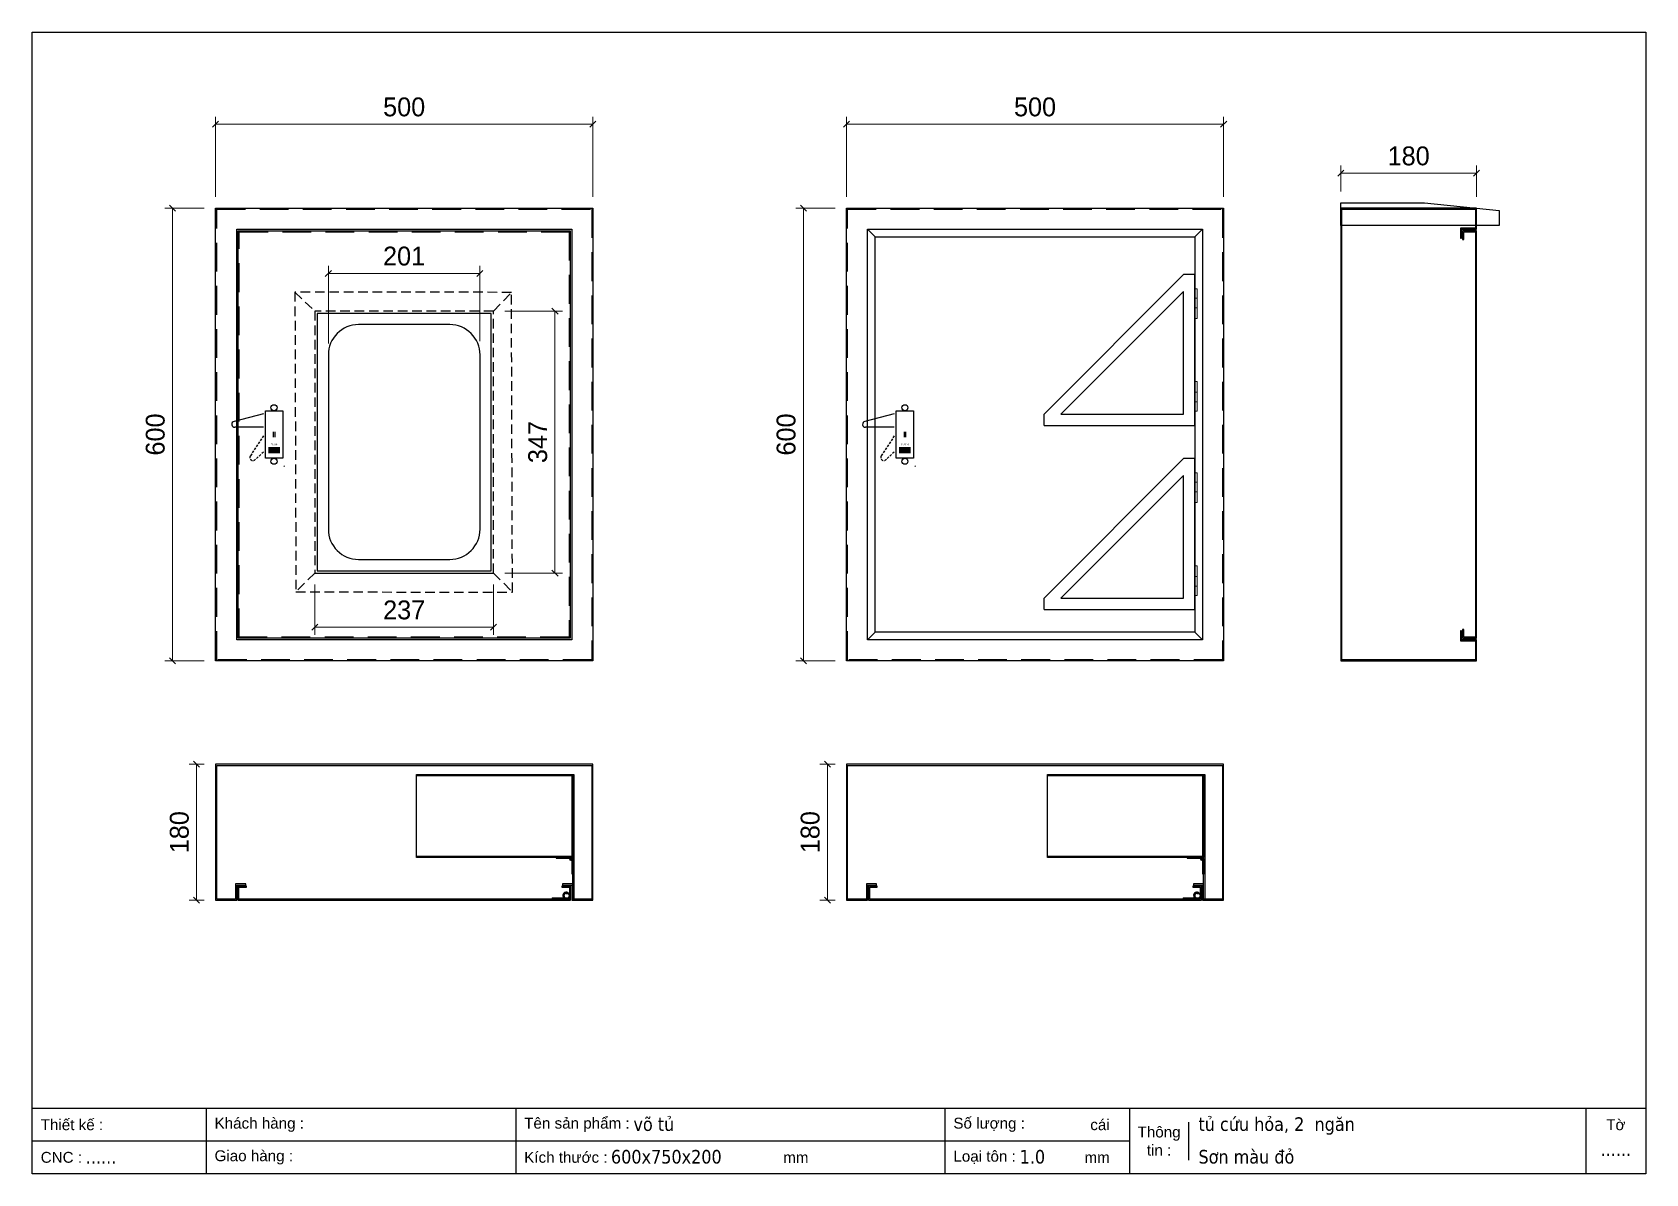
# Model space of a CAD drawing. Header units: millimetres. Extents: x 0 to 2138, y 0 to 1512.
import ezdxf
from ezdxf.enums import TextEntityAlignment as Align

# ---------------------------------------------------------------- set-up
doc = ezdxf.new("R2010")
doc.units = ezdxf.units.MM
doc.linetypes.add('HIDDEN2', pattern=[4.7625, 3.175, -1.5875])
doc.linetypes.add('HIDDENX2', pattern=[19.05, 12.7, -6.35])
doc.layers.add('bc', color=5, linetype='Continuous', lineweight=30)
doc.layers.add('DIM', color=253, linetype='Continuous')
doc.layers.add('FIRE PROTECTION', color=1, linetype='Continuous')
doc.styles.add('Arial', font='arial.ttf')
doc.styles.add('Tahoma (Input Text)', font='tahoma.ttf')
doc.dimstyles.new('Dim-25', dxfattribs={"dimtxt": 25, "dimasz": 8, "dimexe": 10, "dimexo": 15, "dimgap": 10, "dimtad": 1, "dimdec": 0, "dimtxsty": 'Standard', "dimblk": 'OBLIQUE', "dimcen": 10, "dimclrd": 5, "dimclre": 5, "dimclrt": 3, "dimazin": 3, "dimtfac": 1, "dimtdec": 0, "dimtmove": 0, "dimatfit": 3, "dimldrblk": 'OBLIQUE', "dimlwd": 9, "dimlwe": 9})

# ---------------------------------------------------------------- blocks, each defined once
blk = doc.blocks.new('khungtenAsean2')
at = {"color": 7}
for p, q in [((2970, -1980), (0, -1980)), ((320, -1980), (320, -2100)), ((890, -1980), (890, -2100)), ((1680, -1980), (1680, -2100)), ((2020, -1980), (2020, -2100)), ((2860, -1980), (2860, -2100)), ((2128.3, -2005), (2128.3, -2075)), ((2020, -2040), (0, -2040))]:
    blk.add_line(p, q, dxfattribs=at)
blk.add_lwpolyline([(0, 0), (2970, 0), (2970, -2100), (0, -2100)], close=True, dxfattribs=at)
at = {"color": 2, "char_height": 20, "style": 'Arial'}
for s, insert, width, attachment_point in [('  Thiết kế :', (0, -2010), 917.634, 4), ('  Khách hàng :', (320, -2010), 917.634, 4), ('  Tên sản phẩm :', (890, -2010), 917.634, 4), ('  Số lượng :', (1680, -2010), 917.634, 4), ('cái', (1947.6, -2010), 917.634, 4), ('Thông\\Ptin :', (2074.2, -2040), 108.311, 5), ('Tờ', (2915, -2010), 110, 5), ('  CNC :', (0, -2070), 917.634, 4), ('  Giao hàng :', (320, -2070), 917.634, 4), ('  Kích thước :', (890, -2070), 917.634, 4), ('mm', (1382.3, -2070), 917.634, 4), ('  Loại tôn :', (1680, -2070), 917.634, 4), ('mm', (1936.9, -2070), 917.634, 4)]:
    blk.add_mtext(s, dxfattribs=dict(at, insert=insert, width=width, attachment_point=attachment_point))
at = {"color": 1, "style": 'Tahoma (Input Text)', "flags": 8}
for tag, p in [('#01', (137.1, -2021.3)), ('#03', (506.6, -2019.3)), ('#05', (1106.6, -2021.3)), ('#07', (1834.7, -2021.3)), ('#09', (2146.7, -2021.3)), ('#02', (98.5, -2081.3)), ('#04', (486.1, -2081.3)), ('#06', (1065.3, -2081.3)), ('#08', (1817.4, -2081.3)), ('#10', (2146.7, -2081.3))]:
    blk.add_attdef(tag, p, '', height=25, dxfattribs=at)
blk.add_attdef('#11', text='', height=25, dxfattribs=at).set_placement((2915, -2067.3), align=Align.CENTER)
blk = doc.blocks.new('*D1')
at = {"color": 0, "linetype": 'ByBlock', "lineweight": -2}
for p, q in [((246.9, 1394.2), (238.9, 1386.2)), ((738.9, 1386.2), (746.9, 1394.2))]:
    blk.add_line(p, q, dxfattribs=at)
at = {"layer": 'Defpoints', "color": 0, "ltscale": 3, "transparency": 16777216}
for p in [(742.9, 1390.2), (242.9, 1279.2), (742.9, 1279.2)]:
    blk.add_point(p, dxfattribs=at)
at = {"layer": 'DIM', "color": 5, "lineweight": 9, "ltscale": 3, "transparency": 16777216}
for p, q in [((242.9, 1294.2), (242.9, 1400.2)), ((242.9, 1390.2), (742.9, 1390.2)), ((742.9, 1294.2), (742.9, 1400.2))]:
    blk.add_line(p, q, dxfattribs=at)
at = {"layer": 'DIM', "color": 3, "ltscale": 3, "transparency": 16777216, "insert": (492.9, 1413), "char_height": 25, "attachment_point": 5}
blk.add_mtext('500', dxfattribs=at)
blk = doc.blocks.new('_Oblique')
at = {"color": 0, "linetype": 'ByBlock', "lineweight": -2}
blk.add_line((-0.5, -0.5), (0.5, 0.5), dxfattribs=at)
blk = doc.blocks.new('*D2')
at = {"color": 0, "linetype": 'ByBlock', "lineweight": -2}
for p, q in [((189.9, 1275.2), (181.9, 1283.2)), ((181.9, 683.2), (189.9, 675.2))]:
    blk.add_line(p, q, dxfattribs=at)
at = {"layer": 'Defpoints', "color": 0, "ltscale": 3, "transparency": 16777216}
for p in [(242.9, 1279.2), (185.9, 679.2), (242.9, 679.2)]:
    blk.add_point(p, dxfattribs=at)
at = {"layer": 'DIM', "color": 5, "lineweight": 9, "ltscale": 3, "transparency": 16777216}
for p, q in [((227.9, 1279.2), (175.9, 1279.2)), ((185.9, 1279.2), (185.9, 679.2)), ((227.9, 679.2), (175.9, 679.2))]:
    blk.add_line(p, q, dxfattribs=at)
at = {"layer": 'DIM', "color": 3, "ltscale": 3, "transparency": 16777216, "insert": (163.1, 979.2), "char_height": 25, "attachment_point": 5, "rotation": 90}
blk.add_mtext('600', dxfattribs=at)
blk = doc.blocks.new('khoado')
at = {"color": 1}
for p, q in [((0, 70), (-39, 59.9)), ((0, 52), (-38, 52))]:
    blk.add_line(p, q, dxfattribs=at)
at = {"color": 1, "lineweight": -3}
for p, q in [((13, 45.9), (13, 39.1)), ((15, 45.9), (15, 39.1)), ((6.5, 25.4), (21.5, 25.4)), ((6.5, 23.7), (21.5, 23.7)), ((6.5, 22), (21.5, 22)), ((6.5, 20.3), (21.5, 20.3)), ((6.5, 18.6), (21.5, 18.6)), ((27, 1), (28, 0))]:
    blk.add_line(p, q, dxfattribs=at)
at = {"color": 1, "linetype": 'HIDDEN2'}
for p, q in [((0, 40.7), (-17.3, 14.2)), ((0, 19.3), (-11.3, 9))]:
    blk.add_line(p, q, dxfattribs=at)
at = {"color": 1}
blk.add_arc((-38, 56), 4, 104.5563, 270, dxfattribs=at)
at = {"color": 1, "linetype": 'HIDDEN2'}
blk.add_arc((-14, 12), 4, 146.7823, 312.226, dxfattribs=at)
at = {"color": 1, "lineweight": -3, "insert": (14, 29.6), "char_height": 2.5, "width": 15, "attachment_point": 5}
blk.add_mtext('{\\f.VnArial|b0|i0|c0|p34;PUSH}', dxfattribs=at)
blk = doc.blocks.new('*D3')
at = {"color": 0, "linetype": 'ByBlock', "lineweight": -2}
for p, q in [((396.4, 1196.6), (388.4, 1188.6)), ((589.3, 1188.6), (597.3, 1196.6))]:
    blk.add_line(p, q, dxfattribs=at)
at = {"layer": 'Defpoints', "color": 0, "ltscale": 3, "transparency": 16777216}
for p in [(593.3, 1192.6), (392.4, 1084.7), (593.3, 1087.7)]:
    blk.add_point(p, dxfattribs=at)
at = {"layer": 'DIM', "color": 5, "lineweight": 9, "ltscale": 3, "transparency": 16777216}
for p, q in [((392.4, 1099.7), (392.4, 1202.6)), ((593.3, 1102.7), (593.3, 1202.6)), ((392.4, 1192.6), (593.3, 1192.6))]:
    blk.add_line(p, q, dxfattribs=at)
at = {"layer": 'DIM', "color": 3, "ltscale": 3, "transparency": 16777216, "insert": (492.8, 1215.4), "char_height": 25, "attachment_point": 5}
blk.add_mtext('201', dxfattribs=at)
blk = doc.blocks.new('*D4')
at = {"color": 0, "linetype": 'ByBlock', "lineweight": -2}
for p, q in [((1083, 1394.2), (1075, 1386.2)), ((1575, 1386.2), (1583, 1394.2))]:
    blk.add_line(p, q, dxfattribs=at)
at = {"layer": 'Defpoints', "color": 0, "ltscale": 3, "transparency": 16777216}
for p in [(1579, 1390.2), (1079, 1279.2), (1579, 1279.2)]:
    blk.add_point(p, dxfattribs=at)
at = {"layer": 'DIM', "color": 5, "lineweight": 9, "ltscale": 3, "transparency": 16777216}
for p, q in [((1079, 1294.2), (1079, 1400.2)), ((1079, 1390.2), (1579, 1390.2)), ((1579, 1294.2), (1579, 1400.2))]:
    blk.add_line(p, q, dxfattribs=at)
at = {"layer": 'DIM', "color": 3, "ltscale": 3, "transparency": 16777216, "insert": (1329, 1413), "char_height": 25, "attachment_point": 5}
blk.add_mtext('500', dxfattribs=at)
blk = doc.blocks.new('*D5')
at = {"color": 0, "linetype": 'ByBlock', "lineweight": -2}
for p, q in [((1026, 1275.2), (1018, 1283.2)), ((1018, 683.2), (1026, 675.2))]:
    blk.add_line(p, q, dxfattribs=at)
at = {"layer": 'Defpoints', "color": 0, "ltscale": 3, "transparency": 16777216}
for p in [(1079, 1279.2), (1022, 679.2), (1079, 679.2)]:
    blk.add_point(p, dxfattribs=at)
at = {"layer": 'DIM', "color": 5, "lineweight": 9, "ltscale": 3, "transparency": 16777216}
for p, q in [((1064, 1279.2), (1012, 1279.2)), ((1022, 1279.2), (1022, 679.2)), ((1064, 679.2), (1012, 679.2))]:
    blk.add_line(p, q, dxfattribs=at)
at = {"layer": 'DIM', "color": 3, "ltscale": 3, "transparency": 16777216, "insert": (999.2, 979.2), "char_height": 25, "attachment_point": 5, "rotation": 90}
blk.add_mtext('600', dxfattribs=at)
blk = doc.blocks.new('*D6')
at = {"color": 0, "linetype": 'ByBlock', "lineweight": -2}
for p, q in [((1057.9, 538.4), (1049.9, 546.4)), ((1049.9, 366.4), (1057.9, 358.4))]:
    blk.add_line(p, q, dxfattribs=at)
at = {"layer": 'Defpoints', "color": 0, "ltscale": 3, "transparency": 16777216}
for p in [(1079, 542.4), (1053.9, 362.4), (1079, 362.4)]:
    blk.add_point(p, dxfattribs=at)
at = {"layer": 'DIM', "color": 5, "lineweight": 9, "ltscale": 3, "transparency": 16777216}
for p, q in [((1064, 542.4), (1043.9, 542.4)), ((1053.9, 542.4), (1053.9, 362.4)), ((1064, 362.4), (1043.9, 362.4))]:
    blk.add_line(p, q, dxfattribs=at)
at = {"layer": 'DIM', "color": 3, "ltscale": 3, "transparency": 16777216, "insert": (1031.1, 452.4), "char_height": 25, "attachment_point": 5, "rotation": 90}
blk.add_mtext('180', dxfattribs=at)
blk = doc.blocks.new('A$C67844AE1')
at = {"color": 1}
for p, q in [((19, 20), (21, 20)), ((20, 19), (20, 21))]:
    blk.add_line(p, q, dxfattribs=at)
for points in [[(20, 22), (0, 22), (0, 21), (18.3, 21)], [(22, 20), (22, 0), (21, 0), (21, 18.3)]]:
    blk.add_lwpolyline(points, dxfattribs=at)
blk.add_circle((20, 20), 2, dxfattribs=at)
blk = doc.blocks.new('*D7')
at = {"color": 0, "linetype": 'ByBlock', "lineweight": -2}
for p, q in [((1738.2, 1329.4), (1730.2, 1321.4)), ((1910.2, 1321.4), (1918.2, 1329.4))]:
    blk.add_line(p, q, dxfattribs=at)
at = {"layer": 'Defpoints', "color": 0, "ltscale": 3, "transparency": 16777216}
for p in [(1914.2, 1325.4), (1734.2, 1286.1), (1914.2, 1279.2)]:
    blk.add_point(p, dxfattribs=at)
at = {"layer": 'DIM', "color": 5, "lineweight": 9, "ltscale": 3, "transparency": 16777216}
for p, q in [((1734.2, 1301.1), (1734.2, 1335.4)), ((1914.2, 1294.2), (1914.2, 1335.4)), ((1734.2, 1325.4), (1914.2, 1325.4))]:
    blk.add_line(p, q, dxfattribs=at)
at = {"layer": 'DIM', "color": 3, "ltscale": 3, "transparency": 16777216, "insert": (1824.2, 1348.1), "char_height": 25, "attachment_point": 5}
blk.add_mtext('180', dxfattribs=at)
blk = doc.blocks.new('ee')
at = {"color": 1}
for p, q in [((-10550.1, -19366.5), (-10531.7, -19366.5)), ((-10550.1, -19366.5), (-10550.1, -19368)), ((-10531.6, -19368), (-10550.1, -19368)), ((-10536, -19364.5), (-10534.5, -19364.2)), ((-10531.6, -19360.5), (-10526.5, -19360.5)), ((-10531.6, -19366.5), (-10526.5, -19366.5))]:
    blk.add_line(p, q, dxfattribs=at)
at = {"color": 2}
blk.add_circle((-10531.6, -19363.5), 4, dxfattribs=at)
at = {"color": 1}
for radius, start, end in [(4.5, 41.8103, 193.4301), (3, 90, 193.4301), (3, 90, 270), (3, 267.0927, 270), (4.5, 270, 318.1897)]:
    blk.add_arc((-10531.6, -19363.5), radius, start, end, dxfattribs=at)
blk = doc.blocks.new('*D8')
at = {"color": 0, "linetype": 'ByBlock', "lineweight": -2}
for p, q in [((221.8, 538.4), (213.8, 546.4)), ((213.8, 366.4), (221.8, 358.4))]:
    blk.add_line(p, q, dxfattribs=at)
at = {"layer": 'Defpoints', "color": 0, "ltscale": 3, "transparency": 16777216}
for p in [(242.9, 542.4), (217.8, 362.4), (242.9, 362.4)]:
    blk.add_point(p, dxfattribs=at)
at = {"layer": 'DIM', "color": 5, "lineweight": 9, "ltscale": 3, "transparency": 16777216}
for p, q in [((227.9, 542.4), (207.8, 542.4)), ((217.8, 542.4), (217.8, 362.4)), ((227.9, 362.4), (207.8, 362.4))]:
    blk.add_line(p, q, dxfattribs=at)
at = {"layer": 'DIM', "color": 3, "ltscale": 3, "transparency": 16777216, "insert": (195, 452.4), "char_height": 25, "attachment_point": 5, "rotation": 90}
blk.add_mtext('180', dxfattribs=at)
blk = doc.blocks.new('*D9')
at = {"color": 0, "linetype": 'ByBlock', "lineweight": -2}
for p, q in [((696.8, 1138.7), (688.8, 1146.7)), ((688.8, 799.7), (696.8, 791.7))]:
    blk.add_line(p, q, dxfattribs=at)
at = {"layer": 'Defpoints', "color": 0, "ltscale": 3, "transparency": 16777216}
for p in [(611.4, 1142.7), (611.4, 795.7), (692.8, 795.7)]:
    blk.add_point(p, dxfattribs=at)
at = {"layer": 'DIM', "color": 5, "lineweight": 9, "ltscale": 3, "transparency": 16777216}
for p, q in [((626.4, 1142.7), (702.8, 1142.7)), ((692.8, 1142.7), (692.8, 795.7)), ((626.4, 795.7), (702.8, 795.7))]:
    blk.add_line(p, q, dxfattribs=at)
at = {"layer": 'DIM', "color": 3, "ltscale": 3, "transparency": 16777216, "insert": (670, 969.2), "char_height": 25, "attachment_point": 5, "rotation": 90}
blk.add_mtext('347', dxfattribs=at)
blk = doc.blocks.new('*D10')
at = {"color": 0, "linetype": 'ByBlock', "lineweight": -2}
for p, q in [((378.4, 727.9), (370.4, 719.9)), ((607.4, 719.9), (615.4, 727.9))]:
    blk.add_line(p, q, dxfattribs=at)
at = {"layer": 'Defpoints', "color": 0, "ltscale": 3, "transparency": 16777216}
for p in [(374.4, 795.7), (611.4, 795.7), (611.4, 723.9)]:
    blk.add_point(p, dxfattribs=at)
at = {"layer": 'DIM', "color": 5, "lineweight": 9, "ltscale": 3, "transparency": 16777216}
for p, q in [((374.4, 780.7), (374.4, 713.9)), ((611.4, 780.7), (611.4, 713.9)), ((374.4, 723.9), (611.4, 723.9))]:
    blk.add_line(p, q, dxfattribs=at)
at = {"layer": 'DIM', "color": 3, "ltscale": 3, "transparency": 16777216, "insert": (492.9, 746.7), "char_height": 25, "attachment_point": 5}
blk.add_mtext('237', dxfattribs=at)

msp = doc.modelspace()

# ---------------------------------------------------------------- hatches: boundary and pattern name
at = {"ltscale": 3}
h = msp.add_hatch(dxfattribs=at)
h.set_pattern_fill('ANSI34', color=4, scale=100, style=0)
h.set_pattern_definition([(45, (-115506, -1453585), (-5303.3, 5303.3), []), (45, (-113738, -1453585), (-5303.3, 5303.3), []), (45, (-111970.5, -1453585), (-5303.3, 5303.3), []), (45, (-110203, -1453585), (-5303.3, 5303.3), [])])
h.paths.add_polyline_path([(392.4, 853.7, 0.414214), (432.4, 813.7), (553.4, 813.7, 0.414214), (593.4, 853.7), (593.4, 1084.7, 0.414214), (553.4, 1124.7), (432.4, 1124.7, 0.414214), (392.4, 1084.7)])

# ---------------------------------------------------------------- linework, layer by layer
for p, q in [((1107, 1251.2), (1117, 1241.2)), ((1541, 1241.2), (1551, 1251.2)), ((374.4, 795.7), (611.4, 795.7)), ((1117, 717.2), (1107, 707.2)), ((1541, 717.2), (1551, 707.2))]:
    msp.add_line(p, q, dxfattribs=at)
at = {"color": 7, "linetype": 'HIDDENX2'}
for p, q in [((348.1, 1167.9), (374.4, 1142.7)), ((611.4, 1142.7), (635.1, 1167.5)), ((374.4, 795.7), (349.4, 770.7)), ((611.4, 795.7), (636.4, 770.4))]:
    msp.add_line(p, q, dxfattribs=at)
at = {"ltscale": 3}
for points in [[(242.9, 1279.2), (742.9, 1279.2), (742.9, 679.2), (242.9, 679.2)], [(1079, 1279.2), (1579, 1279.2), (1579, 679.2), (1079, 679.2)], [(270.9, 1251.2), (714.9, 1251.2), (714.9, 707.2), (270.9, 707.2)], [(1107, 1251.2), (1551, 1251.2), (1551, 707.2), (1107, 707.2)], [(1117, 1241.2), (1541, 1241.2), (1541, 717.2), (1117, 717.2)]]:
    msp.add_lwpolyline(points, close=True, dxfattribs=at)
at = {"linetype": 'HIDDENX2', "ltscale": 3}
for points in [[(244.4, 1277.7), (741.4, 1277.7), (741.4, 680.7), (244.4, 680.7)], [(1080.5, 1277.7), (1577.5, 1277.7), (1577.5, 680.7), (1080.5, 680.7)]]:
    msp.add_lwpolyline(points, close=True, dxfattribs=at)
at = {"color": 7}
for points in [[(1734.2, 1279.2), (1734.2, 679.2), (1914.2, 679.2), (1914.2, 707.2), (1894.2, 707.2), (1894.2, 719.2), (1892.7, 719.2), (1892.7, 705.7), (1912.7, 705.7), (1912.7, 680.7), (1735.7, 680.7), (1735.7, 1277.7), (1735.7, 1277.7), (1735.7, 1277.7), (1735.7, 1277.7), (1912.7, 1277.7), (1912.7, 1252.7), (1892.7, 1252.7), (1892.7, 1239.2), (1894.2, 1239.2), (1894.2, 1251.2), (1914.2, 1251.2), (1914.2, 1279.2), (1734.2, 1279.2)], [(1897.2, 1237.7), (1897.2, 1247.7), (1912.7, 1247.7), (1912.7, 710.7), (1897.2, 710.7), (1897.2, 720.7), (1895.7, 720.7), (1895.7, 709.2), (1914.2, 709.2), (1914.2, 1249.2), (1895.7, 1249.2), (1895.7, 1237.7)], [(742.9, 542.4), (242.9, 542.4), (242.9, 362.4), (270.9, 362.4), (270.9, 382.4), (282.9, 382.4), (282.9, 383.9), (269.4, 383.9), (269.4, 363.9), (244.4, 363.9), (244.4, 540.9), (741.4, 540.9), (741.4, 540.9), (741.4, 540.9), (741.4, 540.9), (741.4, 363.9), (716.4, 363.9), (716.4, 383.9), (702.9, 383.9), (702.9, 382.4), (714.9, 382.4), (714.9, 362.4), (742.9, 362.4), (742.9, 542.4)], [(1579, 542.4), (1079, 542.4), (1079, 362.4), (1107, 362.4), (1107, 382.4), (1119, 382.4), (1119, 383.9), (1105.5, 383.9), (1105.5, 363.9), (1080.5, 363.9), (1080.5, 540.9), (1577.5, 540.9), (1577.5, 540.9), (1577.5, 540.9), (1577.5, 540.9), (1577.5, 363.9), (1552.5, 363.9), (1552.5, 383.9), (1539, 383.9), (1539, 382.4), (1551, 382.4), (1551, 362.4), (1579, 362.4), (1579, 542.4)], [(701.9, 379.4), (711.9, 379.4), (711.9, 363.9), (273.9, 363.9), (273.9, 379.4), (283.9, 379.4), (283.9, 380.9), (272.4, 380.9), (272.4, 362.4), (713.4, 362.4), (713.4, 380.9), (701.9, 380.9)], [(1538, 379.4), (1548, 379.4), (1548, 363.9), (1110, 363.9), (1110, 379.4), (1120, 379.4), (1120, 380.9), (1108.5, 380.9), (1108.5, 362.4), (1549.5, 362.4), (1549.5, 380.9), (1538, 380.9)]]:
    msp.add_lwpolyline(points, close=True, dxfattribs=at)
at = {"color": 6, "ltscale": 3}
msp.add_lwpolyline([(272.9, 1249.2), (712.9, 1249.2), (712.9, 709.2), (272.9, 709.2)], close=True, dxfattribs=at)
at = {"color": 6, "linetype": 'HIDDENX2', "ltscale": 3}
msp.add_lwpolyline([(274.4, 1247.7), (711.4, 1247.7), (711.4, 710.7), (274.4, 710.7)], close=True, dxfattribs=at)
at = {"color": 7, "linetype": 'HIDDENX2'}
for points in [[(349.4, 770.7), (636.4, 770.4), (635.1, 1167.5), (348.1, 1167.9)], [(374.4, 795.7), (611.4, 795.7), (611.4, 1142.7), (374.4, 1142.7)]]:
    msp.add_lwpolyline(points, close=True, dxfattribs=at)
at = {"color": 4}
msp.add_lwpolyline([(377.4, 798.7), (608.4, 798.7), (608.4, 1139.7), (377.4, 1139.7)], close=True, dxfattribs=at)
at = {"color": 2}
msp.add_lwpolyline([(432.4, 813.7), (553.4, 813.7, 0.414214), (593.4, 853.7), (593.4, 1084.7, 0.414214), (553.4, 1124.7), (432.4, 1124.7, 0.414214), (392.4, 1084.7), (392.4, 853.7, 0.414214)], format="xyb", close=True, dxfattribs=at)
for points in [[(308.9, 1010.7), (331.9, 1010.7), (331.9, 947.7), (308.9, 947.7)], [(1145, 1010.7), (1168, 1010.7), (1168, 947.7), (1145, 947.7)]]:
    msp.add_lwpolyline(points, close=True, dxfattribs=at)
at = {"color": 1}
for points in [[(509.4, 528.9), (716.4, 528.9), (716.4, 418.9), (509.4, 418.9)], [(509.4, 527.4), (714.9, 527.4), (714.9, 420.4), (509.4, 420.4)], [(716.4, 528.9), (717.9, 528.9), (717.9, 363.9), (716.4, 363.9)], [(1345.5, 528.9), (1552.5, 528.9), (1552.5, 418.9), (1345.5, 418.9)], [(1345.5, 527.4), (1551, 527.4), (1551, 420.4), (1345.5, 420.4)], [(1552.5, 528.9), (1554, 528.9), (1554, 363.9), (1552.5, 363.9)]]:
    msp.add_lwpolyline(points, close=True, dxfattribs=at)
at = {"color": 2}
for centre in [(320.4, 1014.7), (1156.5, 1014.7), (320.4, 943.7), (1156.5, 943.7)]:
    msp.add_circle(centre, 4, dxfattribs=at)
at = {"layer": 'bc', "linetype": 'Continuous', "lineweight": 18}
for p, q in [((1541, 1133), (1541, 1172.3)), ((1541, 1172.3), (1544.1, 1172.3)), ((1541, 1159.9), (1544.1, 1159.9)), ((1544.1, 1172.3), (1544.1, 1133)), ((1541, 1147.1), (1544.1, 1147.1)), ((1544.1, 1133), (1541, 1133)), ((1541, 1049.2), (1541, 1009.9)), ((1544.1, 1049.2), (1541, 1049.2)), ((1544.1, 1009.9), (1544.1, 1049.2)), ((1541, 1035.1), (1544.1, 1035.1)), ((1541, 1022.4), (1544.1, 1022.4)), ((1541, 1009.9), (1544.1, 1009.9)), ((1541, 889), (1541, 928.3)), ((1541, 928.3), (1544.1, 928.3)), ((1544.1, 928.3), (1544.1, 889)), ((1541, 915.9), (1544.1, 915.9)), ((1541, 903.1), (1544.1, 903.1)), ((1544.1, 889), (1541, 889)), ((1541, 805.2), (1541, 765.9)), ((1544.1, 805.2), (1541, 805.2)), ((1544.1, 765.9), (1544.1, 805.2)), ((1541, 791.1), (1544.1, 791.1)), ((1541, 778.4), (1544.1, 778.4)), ((1541, 765.9), (1544.1, 765.9))]:
    msp.add_line(p, q, dxfattribs=at)
at = {"layer": 'FIRE PROTECTION', "linetype": 'Continuous'}
for p, q in [((1341, 1006.2), (1526, 1191.2)), ((1541, 1191.2), (1526, 1191.2)), ((1541, 991.2), (1541, 1191.2)), ((1363.4, 1006.2), (1526, 1168.8)), ((1526, 1006.2), (1526, 1168.8)), ((1341, 991.2), (1341, 1006.2)), ((1363.4, 1006.2), (1526, 1006.2)), ((1341, 991.2), (1541, 991.2)), ((1341, 762.2), (1526, 947.2)), ((1541, 947.2), (1526, 947.2)), ((1541, 747.2), (1541, 947.2)), ((1363.4, 762.2), (1526, 924.8)), ((1526, 762.2), (1526, 924.8)), ((1341, 747.2), (1341, 762.2)), ((1363.4, 762.2), (1526, 762.2)), ((1341, 747.2), (1541, 747.2))]:
    msp.add_line(p, q, dxfattribs=at)
msp.add_lwpolyline([(1944.2, 1256.1), (1734.2, 1256.1), (1734.2, 1286.1), (1845.4, 1286.1), (1944.2, 1276.1)], close=True, dxfattribs=at)

# ---------------------------------------------------------------- block references
at = {"color": 7}
ref = msp.add_blockref('khungtenAsean2', (0, 1512), dxfattribs=dict(at, xscale=0.7200000000070759, yscale=0.7200000000070759, zscale=0.7200000000070759))
ref.add_attrib('#11', '......', dxfattribs={"color": 1, "height": 18, "style": 'Tahoma (Input Text)'}).set_placement((2098.8, 23.5), align=Align.CENTER)
ref.add_attrib('#09', 'tủ cứu hỏa, 2  ngăn', (1545.6, 56.7), dxfattribs={"color": 1, "height": 18, "style": 'Tahoma (Input Text)'})
ref.add_attrib('#10', 'Sơn màu đỏ', (1545.6, 13.5), dxfattribs={"color": 1, "height": 18, "style": 'Tahoma (Input Text)'})
ref.add_attrib('#08', '1.0', (1308.6, 13.5), dxfattribs={"color": 1, "height": 18, "style": 'Tahoma (Input Text)'})
ref.add_attrib('#06', '600x750x200', (767, 13.5), dxfattribs={"color": 1, "height": 18, "style": 'Tahoma (Input Text)'})
ref.add_attrib('#05', 'võ tủ', (796.8, 56.7), dxfattribs={"color": 1, "height": 18, "style": 'Tahoma (Input Text)'})
ref.add_attrib('#02', '......', (70.9, 13.5), dxfattribs={"color": 1, "height": 18, "style": 'Tahoma (Input Text)'})
for p in [(306.4, 936.7), (1142.5, 936.7)]:
    msp.add_blockref('khoado', p, dxfattribs=at)
for name, p in [('A$C67844AE1', (694.4, 396.9)), ('A$C67844AE1', (1530.5, 396.9)), ('ee', (11239.2, 19731.9)), ('ee', (12075.3, 19731.9))]:
    msp.add_blockref(name, p)

# ---------------------------------------------------------------- dimensions: what is measured, and where the dimension line sits
at = {"layer": 'DIM', "ltscale": 3}
for base, p1, p2, picture, middle in [((742.9, 1390.2), (242.9, 1279.2), (742.9, 1279.2), '*D1', (492.9, 1413)), ((1579, 1390.2), (1079, 1279.2), (1579, 1279.2), '*D4', (1329, 1413)), ((1914.2, 1325.4), (1734.2, 1286.1), (1914.2, 1279.2), '*D7', (1824.2, 1348.1)), ((593.3, 1192.6), (392.4, 1084.7), (593.3, 1087.7), '*D3', (492.8, 1215.4)), ((611.4, 723.9), (374.4, 795.7), (611.4, 795.7), '*D10', (492.9, 746.7))]:
    dim = msp.add_linear_dim(base=base, p1=p1, p2=p2, dimstyle='Dim-25', dxfattribs=at)
    dim.commit()
    dim.dimension.update_dxf_attribs({"geometry": picture, "text_midpoint": middle})
for base, p1, p2, picture, middle in [((185.9, 679.2), (242.9, 1279.2), (242.9, 679.2), '*D2', (163.1, 979.2)), ((1022, 679.2), (1079, 1279.2), (1079, 679.2), '*D5', (999.2, 979.2)), ((692.8, 795.7), (611.4, 1142.7), (611.4, 795.7), '*D9', (670, 969.2)), ((217.8, 362.4), (242.9, 542.4), (242.9, 362.4), '*D8', (195, 452.4)), ((1053.9, 362.4), (1079, 542.4), (1079, 362.4), '*D6', (1031.1, 452.4))]:
    dim = msp.add_linear_dim(base=base, p1=p1, p2=p2, angle=90, dimstyle='Dim-25', dxfattribs=at)
    dim.commit()
    dim.dimension.update_dxf_attribs({"geometry": picture, "text_midpoint": middle})

doc.saveas('drawing.dxf')
